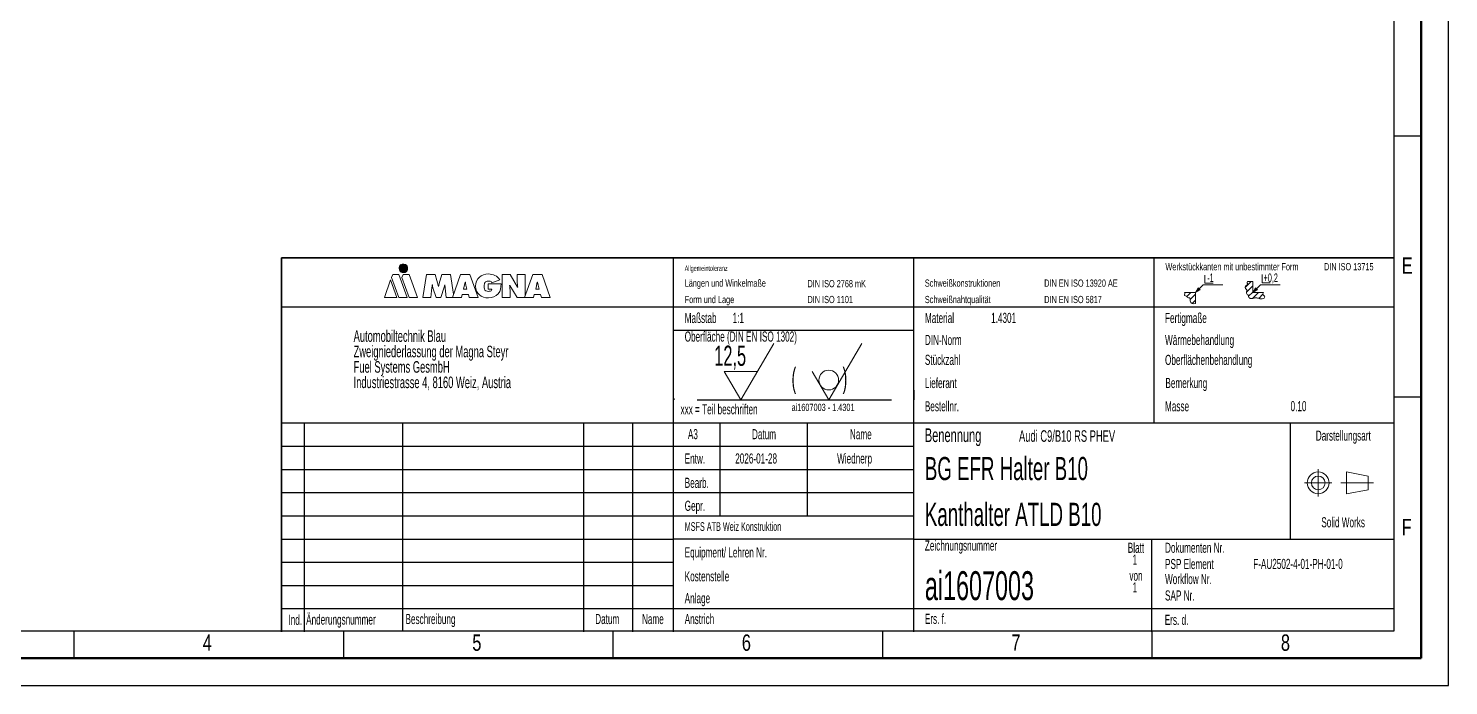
# Model space of a CAD drawing. Header units: millimetres. Extents: x 0 to 420, y 0 to 297.
# Drawn here: x 159.8 to 420, y 0 to 120.3 of the extents above; entities that cross this region are included whole.
import ezdxf
from ezdxf.enums import TextEntityAlignment as Align

# ---------------------------------------------------------------- set-up
doc = ezdxf.new("R2010")
doc.units = ezdxf.units.MM
doc.layers.add('0_25', color=7, linetype='Continuous', lineweight=25)
doc.layers.add('0_5', color=7, linetype='Continuous', lineweight=50)
doc.styles.add('SLDTEXTSTYLE0', font='TXT', dxfattribs={"width": 0.605})
doc.styles.add('SLDTEXTSTYLE1', font='TXT', dxfattribs={"width": 0.515})
doc.styles.add('SLDTEXTSTYLE2', font='TXT', dxfattribs={"width": 0.75})

# ---------------------------------------------------------------- blocks, each defined once
blk = doc.blocks.new('SW_NOTE_0')
at = {"layer": '0_25', "color": 0, "insert": (0, 2.05), "char_height": 1.587, "attachment_point": 1, "style": 'SLDTEXTSTYLE0'}
blk.add_mtext('+0,2', dxfattribs=at)
blk = doc.blocks.new('SW_NOTE_0_1')
at = {"layer": '0_25', "color": 0, "insert": (0, 2.05), "char_height": 1.587, "attachment_point": 1, "style": 'SLDTEXTSTYLE0'}
blk.add_mtext('-1', dxfattribs=at)
blk = doc.blocks.new('SW_NOTE_0_2')
at = {"layer": '0_25', "color": 0, "insert": (0, 1.71), "char_height": 1.3229, "attachment_point": 1, "style": 'SLDTEXTSTYLE0'}
blk.add_mtext('DIN ISO 13715', dxfattribs=at)
blk = doc.blocks.new('SW_NOTE_0_3')
at = {"layer": '0_25', "color": 0, "insert": (0, 1.71), "char_height": 1.3229, "attachment_point": 1, "style": 'SLDTEXTSTYLE0'}
blk.add_mtext('DIN EN ISO 5817', dxfattribs=at)
blk = doc.blocks.new('SW_NOTE_0_4')
at = {"layer": '0_25', "color": 0, "insert": (0, 1.71), "char_height": 1.3229, "attachment_point": 1, "style": 'SLDTEXTSTYLE0'}
blk.add_mtext('DIN EN ISO 13920 AE', dxfattribs=at)
blk = doc.blocks.new('SW_NOTE_0_5')
at = {"layer": '0_25', "color": 0, "insert": (0, 1.71), "char_height": 1.3229, "attachment_point": 1, "style": 'SLDTEXTSTYLE0'}
blk.add_mtext('DIN ISO 1101', dxfattribs=at)
blk = doc.blocks.new('SW_NOTE_0_6')
at = {"layer": '0_25', "color": 0, "insert": (0, 1.71), "char_height": 1.3229, "attachment_point": 1, "style": 'SLDTEXTSTYLE0'}
blk.add_mtext('DIN ISO 2768 mK', dxfattribs=at)
blk = doc.blocks.new('SW_NOTE_0_7')
at = {"layer": '0_25', "color": 0, "insert": (0, 1.71), "char_height": 1.3229, "attachment_point": 1, "style": 'SLDTEXTSTYLE0'}
blk.add_mtext('Werkstückkanten mit unbestimmter Form', dxfattribs=at)
blk = doc.blocks.new('SW_NOTE_0_8')
at = {"layer": '0_25', "color": 0, "insert": (0, 1.71), "char_height": 1.3229, "attachment_point": 1, "style": 'SLDTEXTSTYLE0'}
blk.add_mtext('Schweißnahtqualität', dxfattribs=at)
blk = doc.blocks.new('SW_NOTE_0_9')
at = {"layer": '0_25', "color": 0, "insert": (0, 1.71), "char_height": 1.3229, "attachment_point": 1, "style": 'SLDTEXTSTYLE0'}
blk.add_mtext('Schweißkonstruktionen', dxfattribs=at)
blk = doc.blocks.new('SW_NOTE_0_10')
at = {"layer": '0_25', "color": 0, "insert": (0, 1.71), "char_height": 1.3229, "attachment_point": 1, "style": 'SLDTEXTSTYLE0'}
blk.add_mtext('Form und Lage', dxfattribs=at)
blk = doc.blocks.new('SW_NOTE_0_11')
at = {"layer": '0_25', "color": 0, "insert": (0, 1.71), "char_height": 1.3229, "attachment_point": 1, "style": 'SLDTEXTSTYLE0'}
blk.add_mtext('Längen und Winkelmaße', dxfattribs=at)
blk = doc.blocks.new('SW_NOTE_0_12')
at = {"layer": '0_25', "color": 0, "insert": (0, 1.26), "char_height": 0.9775, "attachment_point": 1, "style": 'SLDTEXTSTYLE0'}
blk.add_mtext('Allgemeintoleranz', dxfattribs=at)
blk = doc.blocks.new('SW_NOTE_0_13')
at = {"layer": '0_25', "color": 0, "insert": (0, 2.39), "char_height": 1.8521, "attachment_point": 1, "style": 'SLDTEXTSTYLE0'}
blk.add_mtext('xxx = Teil beschriften', dxfattribs=at)
blk = doc.blocks.new('SW_NOTE_0_14')
at = {"layer": '0_25', "color": 0, "insert": (0, 2.39), "char_height": 1.852, "attachment_point": 1, "style": 'SLDTEXTSTYLE0'}
blk.add_mtext('Maßstab', dxfattribs=at)
blk = doc.blocks.new('SW_NOTE_0_15')
at = {"layer": '0_25', "color": 0, "insert": (1.74, 2.39), "char_height": 1.852, "attachment_point": 2, "style": 'SLDTEXTSTYLE0'}
blk.add_mtext('Ind.', dxfattribs=at)
blk = doc.blocks.new('SW_NOTE_0_16')
at = {"layer": '0_25', "color": 0, "insert": (0, 2.39), "char_height": 1.8521, "attachment_point": 1, "style": 'SLDTEXTSTYLE0'}
blk.add_mtext('Oberfläche (DIN EN ISO 1302)', dxfattribs=at)
blk = doc.blocks.new('SW_NOTE_0_17')
at = {"layer": '0_25', "color": 0, "insert": (3.01, 2.39), "char_height": 1.852, "attachment_point": 2, "style": 'SLDTEXTSTYLE0'}
blk.add_mtext('Datum', dxfattribs=at)
blk = doc.blocks.new('SW_NOTE_0_18')
at = {"layer": '0_25', "color": 0, "insert": (2.72, 2.39), "char_height": 1.852, "attachment_point": 2, "style": 'SLDTEXTSTYLE0'}
blk.add_mtext('Name', dxfattribs=at)
blk = doc.blocks.new('SW_NOTE_0_19')
at = {"layer": '0_25', "color": 0, "insert": (0, 2.39), "char_height": 1.852, "attachment_point": 1, "style": 'SLDTEXTSTYLE0'}
blk.add_mtext('Bearb.', dxfattribs=at)
blk = doc.blocks.new('SW_NOTE_0_20')
at = {"layer": '0_25', "color": 0, "insert": (0, 2.39), "char_height": 1.852, "attachment_point": 1, "style": 'SLDTEXTSTYLE0'}
blk.add_mtext('Gepr.', dxfattribs=at)
blk = doc.blocks.new('SW_NOTE_0_21')
at = {"layer": '0_25', "color": 0, "insert": (0, 2.05), "char_height": 1.5875, "attachment_point": 1, "style": 'SLDTEXTSTYLE0'}
blk.add_mtext('MSFS ATB Weiz Konstruktion', dxfattribs=at)
blk = doc.blocks.new('SW_NOTE_0_22')
at = {"layer": '0_25', "color": 0, "insert": (0, 2.39), "char_height": 1.8521, "attachment_point": 1, "style": 'SLDTEXTSTYLE0'}
blk.add_mtext('Equipment/ Lehren Nr.', dxfattribs=at)
blk = doc.blocks.new('SW_NOTE_0_23')
at = {"layer": '0_25', "color": 0, "insert": (0, 2.39), "char_height": 1.8521, "attachment_point": 1, "style": 'SLDTEXTSTYLE0'}
blk.add_mtext('Kostenstelle', dxfattribs=at)
blk = doc.blocks.new('SW_NOTE_0_24')
at = {"layer": '0_25', "color": 0, "insert": (0, 2.39), "char_height": 1.852, "attachment_point": 1, "style": 'SLDTEXTSTYLE0'}
blk.add_mtext('Anstrich', dxfattribs=at)
blk = doc.blocks.new('SW_NOTE_0_25')
at = {"layer": '0_25', "color": 0, "insert": (0, 2.39), "char_height": 1.8521, "attachment_point": 1, "style": 'SLDTEXTSTYLE0'}
blk.add_mtext('Änderungsnummer', dxfattribs=at)
blk = doc.blocks.new('SW_NOTE_0_26')
at = {"layer": '0_25', "color": 0, "insert": (2.72, 2.39), "char_height": 1.852, "attachment_point": 2, "style": 'SLDTEXTSTYLE0'}
blk.add_mtext('Name', dxfattribs=at)
blk = doc.blocks.new('SW_NOTE_0_27')
at = {"layer": '0_25', "color": 0, "insert": (3.01, 2.39), "char_height": 1.852, "attachment_point": 2, "style": 'SLDTEXTSTYLE0'}
blk.add_mtext('Datum', dxfattribs=at)
blk = doc.blocks.new('SW_NOTE_0_28')
at = {"layer": '0_25', "color": 0, "insert": (0, 2.39), "char_height": 1.852, "attachment_point": 1, "style": 'SLDTEXTSTYLE0'}
blk.add_mtext('DIN-Norm', dxfattribs=at)
blk = doc.blocks.new('SW_NOTE_0_29')
at = {"layer": '0_25', "color": 0, "insert": (0, 2.39), "char_height": 1.852, "attachment_point": 1, "style": 'SLDTEXTSTYLE0'}
blk.add_mtext('Stückzahl', dxfattribs=at)
blk = doc.blocks.new('SW_NOTE_0_30')
at = {"layer": '0_25', "color": 0, "insert": (0, 2.39), "char_height": 1.852, "attachment_point": 1, "style": 'SLDTEXTSTYLE0'}
blk.add_mtext('Lieferant', dxfattribs=at)
blk = doc.blocks.new('SW_NOTE_0_31')
at = {"layer": '0_25', "color": 0, "insert": (0, 2.39), "char_height": 1.852, "attachment_point": 1, "style": 'SLDTEXTSTYLE0'}
blk.add_mtext('Bestellnr.', dxfattribs=at)
blk = doc.blocks.new('SW_NOTE_0_32')
at = {"layer": '0_25', "color": 0, "insert": (0, 2.39), "char_height": 1.852, "attachment_point": 1, "style": 'SLDTEXTSTYLE0'}
blk.add_mtext('Fertigmaße', dxfattribs=at)
blk = doc.blocks.new('SW_NOTE_0_33')
at = {"layer": '0_25', "color": 0, "insert": (0, 2.39), "char_height": 1.8521, "attachment_point": 1, "style": 'SLDTEXTSTYLE0'}
blk.add_mtext('Wärmebehandlung', dxfattribs=at)
blk = doc.blocks.new('SW_NOTE_0_34')
at = {"layer": '0_25', "color": 0, "insert": (0, 2.39), "char_height": 1.8521, "attachment_point": 1, "style": 'SLDTEXTSTYLE0'}
blk.add_mtext('Oberflächenbehandlung', dxfattribs=at)
blk = doc.blocks.new('SW_NOTE_0_35')
at = {"layer": '0_25', "color": 0, "insert": (0, 2.39), "char_height": 1.852, "attachment_point": 1, "style": 'SLDTEXTSTYLE0'}
blk.add_mtext('Bemerkung', dxfattribs=at)
blk = doc.blocks.new('SW_NOTE_0_36')
at = {"layer": '0_25', "color": 0, "insert": (0, 2.39), "char_height": 1.852, "attachment_point": 1, "style": 'SLDTEXTSTYLE0'}
blk.add_mtext('Masse', dxfattribs=at)
blk = doc.blocks.new('SW_NOTE_0_37')
at = {"layer": '0_25', "color": 0, "insert": (0, 3.22), "char_height": 2.5, "attachment_point": 1, "style": 'SLDTEXTSTYLE0'}
blk.add_mtext('Benennung', dxfattribs=at)
blk = doc.blocks.new('SW_NOTE_0_38')
at = {"layer": '0_25', "color": 0, "insert": (6.97, 2.39), "char_height": 1.8521, "attachment_point": 2, "style": 'SLDTEXTSTYLE0'}
blk.add_mtext('Darstellungsart', dxfattribs=at)
blk = doc.blocks.new('SW_NOTE_0_39')
at = {"layer": '0_25', "color": 0, "insert": (5.53, 2.39), "char_height": 1.8521, "attachment_point": 2, "style": 'SLDTEXTSTYLE0'}
blk.add_mtext('Solid Works', dxfattribs=at)
blk = doc.blocks.new('SW_NOTE_0_40')
at = {"layer": '0_25', "color": 0, "insert": (0, 2.39), "char_height": 1.8521, "attachment_point": 1, "style": 'SLDTEXTSTYLE0'}
blk.add_mtext('Dokumenten Nr.', dxfattribs=at)
blk = doc.blocks.new('SW_NOTE_0_41')
at = {"layer": '0_25', "color": 0, "insert": (0, 2.39), "char_height": 1.8521, "attachment_point": 1, "style": 'SLDTEXTSTYLE0'}
blk.add_mtext('PSP Element', dxfattribs=at)
blk = doc.blocks.new('SW_NOTE_0_42')
at = {"layer": '0_25', "color": 0, "insert": (0, 2.39), "char_height": 1.8521, "attachment_point": 1, "style": 'SLDTEXTSTYLE0'}
blk.add_mtext('Workflow Nr.', dxfattribs=at)
blk = doc.blocks.new('SW_NOTE_0_43')
at = {"layer": '0_25', "color": 0, "insert": (0, 2.39), "char_height": 1.852, "attachment_point": 1, "style": 'SLDTEXTSTYLE0'}
blk.add_mtext('Ers. d.', dxfattribs=at)
blk = doc.blocks.new('SW_NOTE_0_44')
at = {"layer": '0_25', "color": 0, "insert": (0, 2.39), "char_height": 1.852, "attachment_point": 1, "style": 'SLDTEXTSTYLE0'}
blk.add_mtext('Ers. f.', dxfattribs=at)
blk = doc.blocks.new('SW_NOTE_0_45')
at = {"layer": '0_25', "color": 0, "insert": (0, 2.39), "char_height": 1.8521, "attachment_point": 1, "style": 'SLDTEXTSTYLE0'}
blk.add_mtext('Zeichnungsnummer', dxfattribs=at)
blk = doc.blocks.new('SW_NOTE_0_48')
at = {"layer": '0_25', "color": 0, "char_height": 2.1167, "attachment_point": 1, "style": 'SLDTEXTSTYLE0'}
for s, insert in [('Automobiltechnik Blau', (0, 2.73)), ('Zweigniederlassung der Magna Steyr', (0, -0.09)), ('Fuel Systems GesmbH', (0, -2.92)), ('Industriestrasse 4, 8160 Weiz, Austria', (0, -5.74))]:
    blk.add_mtext(s, dxfattribs=dict(at, insert=insert))
blk = doc.blocks.new('SW_NOTE_0_49')
at = {"layer": '0_25', "color": 0, "insert": (2.08, 2.39), "char_height": 1.852, "attachment_point": 2, "style": 'SLDTEXTSTYLE0'}
blk.add_mtext('Blatt', dxfattribs=at)
blk = doc.blocks.new('SW_NOTE_0_50')
at = {"layer": '0_25', "color": 0, "insert": (1.68, 2.39), "char_height": 1.852, "attachment_point": 2, "style": 'SLDTEXTSTYLE0'}
blk.add_mtext('von', dxfattribs=at)
blk = doc.blocks.new('SW_NOTE_0_51')
at = {"layer": '0_25', "color": 0, "insert": (0, 2.39), "char_height": 1.852, "attachment_point": 1, "style": 'SLDTEXTSTYLE0'}
blk.add_mtext('Anlage', dxfattribs=at)
blk = doc.blocks.new('SW_NOTE_0_52')
at = {"layer": '0_25', "color": 0, "insert": (0, 2.39), "char_height": 1.852, "attachment_point": 1, "style": 'SLDTEXTSTYLE0'}
blk.add_mtext('SAP Nr.', dxfattribs=at)
blk = doc.blocks.new('SW_NOTE_0_86')
at = {"layer": '0_25', "color": 0, "insert": (0, 2.39), "char_height": 1.852, "attachment_point": 1, "style": 'SLDTEXTSTYLE0'}
blk.add_mtext('Entw.', dxfattribs=at)
blk = doc.blocks.new('SW_NOTE_0_88')
at = {"layer": '0_25', "color": 0, "insert": (0, 2.39), "char_height": 1.852, "attachment_point": 1, "style": 'SLDTEXTSTYLE0'}
blk.add_mtext('Material', dxfattribs=at)
blk = doc.blocks.new('SW_NOTE_0_89')
at = {"color": 0, "linetype": 'Continuous', "lineweight": 0, "insert": (0, 4.77), "char_height": 3.7042, "attachment_point": 1, "style": 'SLDTEXTSTYLE1'}
blk.add_mtext('(            )', dxfattribs=at)
blk = doc.blocks.new('SW_NOTE_0_98')
at = {"layer": '0_25', "color": 0, "insert": (0, 2.39), "char_height": 1.8521, "attachment_point": 1, "style": 'SLDTEXTSTYLE0'}
blk.add_mtext('Beschreibung', dxfattribs=at)
blk = doc.blocks.new('Block1')
at = {"linetype": 'Continuous'}
h = blk.add_hatch(dxfattribs=at)
h.set_pattern_fill('ANSI31', style=0)
edge = h.paths.add_edge_path(flags=0)
edge.add_spline(control_points=[(273, 3625), (273, 3666), (306, 3700), (347, 3700), (389, 3700), (422, 3666), (422, 3639), (422, 3625)], knot_values=[0, 0, 0, 0, 1, 2, 3, 4, 5, 5, 5, 5], weights=[1, 1, 1, 1, 1, 1, 1, 1], degree=3, periodic=0)
edge.add_spline(control_points=[(422, 3625), (422, 3611), (422, 3584), (389, 3550), (347, 3550), (306, 3550), (273, 3584), (273, 3625)], knot_values=[5, 5, 5, 5, 6, 7, 8, 9, 10, 10, 10, 10], weights=[1, 1, 1, 1, 1, 1, 1, 1], degree=3, periodic=0)
at = {"layer": '0_25', "linetype": 'Continuous'}
h = blk.add_hatch(dxfattribs=at)
h.set_pattern_fill('ANSI31', color=242, style=0)
edge = h.paths.add_edge_path(flags=0)
edge.add_spline(control_points=[(273, 3625), (273, 3666), (306, 3700), (347, 3700), (389, 3700), (422, 3666), (422, 3639), (422, 3625)], knot_values=[0, 0, 0, 0, 1, 2, 3, 4, 5, 5, 5, 5], weights=[1, 1, 1, 1, 1, 1, 1, 1], degree=3, periodic=0)
edge.add_spline(control_points=[(422, 3625), (422, 3611), (422, 3584), (389, 3550), (347, 3550), (306, 3550), (273, 3584), (273, 3625)], knot_values=[5, 5, 5, 5, 6, 7, 8, 9, 10, 10, 10, 10], weights=[1, 1, 1, 1, 1, 1, 1, 1], degree=3, periodic=0)
at = {"color": 7, "linetype": 'Continuous', "lineweight": 18}
for p, q in [((113, 3414), (0, 3092)), ((113, 3414), (0, 3092)), ((227, 3092), (113, 3414)), ((227, 3092), (113, 3414)), ((132, 3460), (152, 3516)), ((132, 3460), (152, 3516)), ((264, 3092), (132, 3460)), ((264, 3092), (132, 3460)), ((152, 3516), (266, 3516)), ((152, 3516), (266, 3516)), ((266, 3516), (418, 3092)), ((266, 3516), (418, 3092)), ((322, 3460), (342, 3516)), ((322, 3460), (342, 3516)), ((454, 3092), (322, 3460)), ((454, 3092), (322, 3460)), ((342, 3516), (456, 3516)), ((342, 3516), (456, 3516)), ((456, 3516), (608, 3092)), ((456, 3516), (608, 3092)), ((773, 3516), (705, 3092)), ((773, 3516), (705, 3092)), ((932, 3516), (773, 3516)), ((932, 3516), (773, 3516)), ((991, 3293), (932, 3516)), ((991, 3293), (932, 3516)), ((1053, 3516), (1005, 3350)), ((1053, 3516), (1005, 3350)), ((1210, 3516), (1053, 3516)), ((1210, 3516), (1053, 3516)), ((1269, 3156), (1210, 3516)), ((1269, 3156), (1210, 3516)), ((1394, 3516), (1247, 3092)), ((1394, 3516), (1247, 3092)), ((1565, 3516), (1394, 3516)), ((1565, 3516), (1394, 3516)), ((1716, 3092), (1565, 3516)), ((1716, 3092), (1565, 3516)), ((1971, 3361), (2115, 3414)), ((1971, 3361), (2115, 3414)), ((2303, 3516), (2155, 3516)), ((2155, 3516), (2155, 3092)), ((2303, 3516), (2155, 3516)), ((2155, 3516), (2155, 3092)), ((2441, 3281), (2303, 3516)), ((2441, 3281), (2303, 3516)), ((2580, 3516), (2433, 3516)), ((2433, 3516), (2433, 3389)), ((2580, 3516), (2433, 3516)), ((2433, 3516), (2433, 3389)), ((2717, 3516), (2570, 3092)), ((2717, 3516), (2570, 3092)), ((2580, 3122), (2580, 3516)), ((2580, 3122), (2580, 3516)), ((2888, 3516), (2717, 3516)), ((2888, 3516), (2717, 3516)), ((3039, 3092), (2888, 3516)), ((3039, 3092), (2888, 3516)), ((854, 3092), (872, 3273)), ((854, 3092), (872, 3273)), ((876, 3324), (881, 3324)), ((876, 3324), (881, 3324)), ((890, 3272), (946, 3092)), ((890, 3272), (946, 3092)), ((994, 3293), (991, 3293)), ((994, 3293), (991, 3293)), ((1036, 3092), (1097, 3282)), ((1036, 3092), (1097, 3282)), ((1107, 3324), (1110, 3324)), ((1107, 3324), (1110, 3324)), ((1110, 3324), (1131, 3092)), ((1110, 3324), (1131, 3092)), ((1410, 3092), (1423, 3145)), ((1410, 3092), (1423, 3145)), ((1423, 3145), (1539, 3145)), ((1423, 3145), (1539, 3145)), ((1450, 3246), (1478, 3375)), ((1450, 3246), (1478, 3375)), ((1512, 3246), (1450, 3246)), ((1512, 3246), (1450, 3246)), ((1478, 3375), (1484, 3375)), ((1478, 3375), (1484, 3375)), ((1494, 3320), (1512, 3246)), ((1494, 3320), (1512, 3246)), ((1539, 3145), (1553, 3092)), ((1539, 3145), (1553, 3092)), ((1899, 3342), (1899, 3242)), ((2137, 3342), (1899, 3342)), ((1899, 3342), (1899, 3242)), ((2137, 3342), (1899, 3342)), ((1899, 3242), (1969, 3242)), ((1899, 3242), (1969, 3242)), ((2293, 3315), (2297, 3315)), ((2293, 3315), (2297, 3315)), ((2297, 3315), (2433, 3092)), ((2297, 3315), (2433, 3092)), ((2302, 3092), (2302, 3230)), ((2302, 3092), (2302, 3230)), ((2446, 3281), (2441, 3281)), ((2446, 3281), (2441, 3281)), ((2733, 3092), (2745, 3145)), ((2733, 3092), (2745, 3145)), ((2745, 3145), (2862, 3145)), ((2745, 3145), (2862, 3145)), ((2773, 3246), (2801, 3375)), ((2773, 3246), (2801, 3375)), ((2835, 3246), (2773, 3246)), ((2835, 3246), (2773, 3246)), ((2801, 3375), (2807, 3375)), ((2801, 3375), (2807, 3375)), ((2817, 3320), (2835, 3246)), ((2817, 3320), (2835, 3246)), ((2862, 3145), (2876, 3092)), ((2862, 3145), (2876, 3092)), ((0, 3092), (227, 3092)), ((0, 3092), (227, 3092)), ((418, 3092), (264, 3092)), ((418, 3092), (264, 3092)), ((608, 3092), (454, 3092)), ((608, 3092), (454, 3092)), ((705, 3092), (854, 3092)), ((705, 3092), (854, 3092)), ((946, 3092), (1036, 3092)), ((946, 3092), (1036, 3092)), ((1131, 3092), (1280, 3092)), ((1131, 3092), (1280, 3092)), ((1247, 3092), (1410, 3092)), ((1247, 3092), (1410, 3092)), ((1553, 3092), (1716, 3092)), ((1553, 3092), (1716, 3092)), ((2155, 3092), (2302, 3092)), ((2155, 3092), (2302, 3092)), ((2433, 3092), (2580, 3092)), ((2433, 3092), (2580, 3092)), ((2570, 3092), (2733, 3092)), ((2570, 3092), (2733, 3092)), ((2876, 3092), (3039, 3092)), ((2876, 3092), (3039, 3092))]:
    blk.add_line(p, q, dxfattribs=at)
for points in [[(273, 3625), (273, 3666), (306, 3700), (347, 3700), (389, 3700), (422, 3666), (422, 3639), (422, 3625)], [(422, 3625), (422, 3611), (422, 3584), (389, 3550), (347, 3550), (306, 3550), (273, 3584), (273, 3625)], [(1907, 3523), (1774, 3523), (1672, 3440), (1672, 3301)], [(1969, 3242), (1962, 3216), (1931, 3205), (1907, 3205), (1857, 3205), (1827, 3248), (1827, 3295), (1827, 3346), (1858, 3394), (1913, 3394), (1938, 3394), (1960, 3382), (1971, 3361)], [(2115, 3414), (2082, 3486), (1981, 3523), (1907, 3523)], [(2433, 3389), (2433, 3353), (2440, 3316), (2446, 3281)], [(2433, 3389), (2433, 3353), (2440, 3316), (2446, 3281)], [(872, 3273), (874, 3290), (875, 3308), (876, 3324)], [(872, 3273), (874, 3290), (875, 3308), (876, 3324)], [(881, 3324), (882, 3306), (886, 3290), (890, 3272)], [(881, 3324), (882, 3306), (886, 3290), (890, 3272)], [(1005, 3350), (1000, 3332), (997, 3312), (994, 3293)], [(1005, 3350), (1000, 3332), (997, 3312), (994, 3293)], [(1097, 3282), (1101, 3296), (1104, 3310), (1107, 3324)], [(1097, 3282), (1101, 3296), (1104, 3310), (1107, 3324)], [(1484, 3375), (1487, 3357), (1489, 3338), (1494, 3320)], [(1484, 3375), (1487, 3357), (1489, 3338), (1494, 3320)], [(1672, 3301), (1672, 3165), (1777, 3085), (1906, 3085)], [(1906, 3085), (1972, 3085), (2041, 3112), (2086, 3161)], [(2086, 3161), (2136, 3215), (2136, 3273), (2137, 3342)], [(2302, 3230), (2302, 3258), (2298, 3286), (2293, 3315)], [(2302, 3230), (2302, 3258), (2298, 3286), (2293, 3315)], [(2807, 3375), (2809, 3357), (2812, 3338), (2817, 3320)], [(2807, 3375), (2809, 3357), (2812, 3338), (2817, 3320)]]:
    blk.add_open_spline(points, degree=3, dxfattribs=at)
blk = doc.blocks.new('Schriftkopf')
at = {"linetype": 'Continuous'}
h = blk.add_hatch(dxfattribs=at)
h.set_pattern_fill('ANSI31', scale=0.25, style=0)
edge = h.paths.add_edge_path(flags=0)
edge.add_line((1104.69, 146.83), (1104.69, 148.83))
edge.add_spline(control_points=[(1104.69, 148.83), (1104.54, 148.83), (1104.34, 148.9), (1104.03, 148.79), (1103.7, 148.96), (1103.6, 148.55), (1103.91, 148.33), (1103.29, 148.16), (1103.27, 147.6), (1103.67, 147.34), (1103.55, 146.92), (1103.52, 146.47), (1103.95, 146.35), (1103.86, 145.92), (1104.39, 145.64), (1104.94, 145.84), (1105.58, 145.89), (1106.13, 145.61), (1106.6, 145.68), (1106.92, 145.89), (1106.82, 146.38), (1106.39, 146.42), (1106.69, 146.83)], knot_values=[0, 0, 0, 0, 0.05555, 0.069031, 0.117281, 0.152263, 0.174195, 0.225584, 0.291963, 0.334093, 0.375822, 0.435685, 0.471657, 0.502673, 0.565401, 0.638307, 0.717293, 0.790199, 0.853976, 0.880971, 0.916336, 1, 1, 1, 1], weights=[1, 1, 1, 1, 1, 1, 1, 1, 1, 1, 1, 1, 1, 1, 1, 1, 1, 1, 1, 1, 1, 1, 1], degree=3, periodic=0)
edge.add_line((1106.69, 146.83), (1104.69, 146.83))
h = blk.add_hatch(dxfattribs=at)
h.set_pattern_fill('ANSI31', scale=0.25, style=0)
edge = h.paths.add_edge_path(flags=0)
edge.add_spline(control_points=[(1092.21, 146.83), (1092.35, 146.75), (1091.98, 146.14), (1092.63, 146.25), (1092.72, 145.82), (1093.29, 145.97), (1093.08, 144.92), (1093.78, 144.69), (1094.21, 144.83)], knot_values=[0, 0, 0, 0, 0.163957, 0.280764, 0.369151, 0.471114, 0.64601, 1, 1, 1, 1], weights=[1, 1, 1, 1, 1, 1, 1, 1, 1], degree=3, periodic=0)
edge.add_line((1094.21, 144.83), (1094.21, 146.83))
edge.add_line((1094.21, 146.83), (1092.21, 146.83))
at = {"layer": '0_25'}
for points in [[(1094.9, 147.51), (1094.71, 147.69), (1094.21, 146.83)], [(1095.08, 147.33), (1094.9, 147.51), (1094.21, 146.83)], [(1105.37, 147.51), (1105.19, 147.69), (1104.69, 146.83)], [(1105.55, 147.33), (1105.37, 147.51), (1104.69, 146.83)]]:
    blk.add_hatch(color=256, dxfattribs=at).paths.add_polyline_path(points, flags=0)
at = {"layer": '0_25', "lineweight": 35}
for p, q in [((926.77, 144.21), (926.77, 153.21)), ((926.77, 153.21), (1130.57, 153.21)), ((926.77, 144.21), (926.77, 84.71))]:
    blk.add_line(p, q, dxfattribs=at)
at = {"layer": '0_25', "lineweight": 25}
for p, q in [((998.57, 144.21), (998.57, 153.21)), ((1042.57, 144.21), (1042.57, 153.21)), ((1086.65, 144.21), (1086.65, 153.21)), ((926.77, 144.21), (1130.57, 144.21)), ((998.57, 84.71), (998.57, 144.21)), ((1042.57, 84.71), (1042.57, 144.21)), ((1086.65, 122.96), (1086.65, 144.21)), ((998.62, 139.96), (1042.62, 139.96)), ((1042.62, 128.93), (1042.62, 127.21)), ((998.62, 127.45), (998.62, 127.21)), ((1002.93, 127.21), (1038.5, 127.21)), ((926.77, 122.96), (1130.62, 122.96)), ((930.98, 84.71), (930.98, 122.96)), ((949.01, 84.87), (949.01, 122.96)), ((982.12, 84.71), (982.12, 122.96)), ((991.12, 84.71), (991.12, 122.96)), ((1007.12, 105.96), (1007.12, 122.96)), ((1023.12, 105.96), (1023.12, 122.96)), ((1111.62, 101.71), (1111.62, 122.96)), ((926.77, 118.71), (998.62, 118.71)), ((998.62, 118.71), (1042.62, 118.71)), ((926.77, 114.46), (998.62, 114.46)), ((998.62, 114.46), (1042.62, 114.46)), ((926.77, 110.21), (998.62, 110.21)), ((998.62, 110.21), (1042.62, 110.21)), ((926.77, 105.96), (998.62, 105.96)), ((998.62, 105.96), (1042.62, 105.96)), ((926.77, 101.66), (998.57, 101.66)), ((930.98, 101.66), (998.57, 101.66)), ((1042.57, 101.66), (998.57, 101.66)), ((1042.57, 101.66), (1130.57, 101.66)), ((1086.23, 84.71), (1086.23, 101.66)), ((926.77, 97.46), (998.57, 97.46)), ((926.77, 93.21), (998.57, 93.21)), ((926.77, 88.96), (1130.57, 88.96))]:
    blk.add_line(p, q, dxfattribs=at)
at = {"layer": '0_25', "lineweight": 18}
for p, q in [((1095.92, 150.04), (1095.92, 148.54)), ((1095.92, 148.54), (1097.42, 148.54)), ((1104.69, 148.83), (1104.69, 146.83)), ((1106.4, 148.63), (1106.4, 150.13)), ((1107.9, 148.63), (1106.4, 148.63)), ((1092.21, 146.83), (1094.21, 146.83)), ((1094.21, 146.83), (1095.63, 148.24)), ((1094.21, 146.83), (1094.71, 147.69)), ((1094.21, 146.83), (1095.08, 147.33)), ((1094.21, 146.83), (1094.21, 144.83)), ((1094.71, 147.69), (1095.08, 147.33)), ((1095.63, 148.24), (1099.23, 148.24)), ((1104.69, 146.83), (1106.1, 148.24)), ((1104.69, 146.83), (1105.19, 147.69)), ((1104.69, 146.83), (1105.55, 147.33)), ((1104.69, 146.83), (1106.69, 146.83)), ((1105.19, 147.69), (1105.55, 147.33)), ((1106.1, 148.24), (1109.7, 148.24)), ((1114.18, 111.98), (1119.18, 111.98)), ((1116.68, 114.48), (1116.68, 109.48)), ((1120.84, 111.98), (1126.84, 111.98)), ((1121.84, 113.98), (1121.84, 109.98)), ((1125.84, 113.23), (1121.84, 113.98)), ((1125.84, 110.73), (1125.84, 113.23)), ((1121.84, 109.98), (1125.84, 110.73))]:
    blk.add_line(p, q, dxfattribs=at)
for radius in [2, 1.25]:
    blk.add_circle((1116.68, 111.98), radius, dxfattribs=at)
for points, knots in [([(1104.69, 148.83), (1104.54, 148.83), (1104.34, 148.9), (1104.03, 148.79), (1103.7, 148.96), (1103.6, 148.55), (1103.91, 148.33), (1103.29, 148.16), (1103.27, 147.6), (1103.67, 147.34), (1103.55, 146.92), (1103.52, 146.47), (1103.95, 146.35), (1103.86, 145.92), (1104.39, 145.64), (1104.94, 145.84), (1105.58, 145.89), (1106.13, 145.61), (1106.6, 145.68), (1106.92, 145.89), (1106.82, 146.38), (1106.39, 146.42), (1106.69, 146.83)], [0, 0, 0, 0, 0.05555, 0.069031, 0.117281, 0.152263, 0.174195, 0.225584, 0.291963, 0.334093, 0.375822, 0.435685, 0.471657, 0.502673, 0.565401, 0.638307, 0.717293, 0.790199, 0.853976, 0.880971, 0.916336, 1, 1, 1, 1]), ([(1094.21, 144.83), (1093.78, 144.69), (1093.08, 144.92), (1093.29, 145.97), (1092.72, 145.82), (1092.63, 146.25), (1091.98, 146.14), (1092.35, 146.75), (1092.21, 146.83)], [0, 0, 0, 0, 0.35399, 0.528886, 0.630849, 0.719236, 0.836043, 1, 1, 1, 1])]:
    blk.add_open_spline(points, degree=3, knots=knots, dxfattribs=at)
at = {"color": 7, "linetype": 'Continuous', "xscale": 0.01, "yscale": 0.01, "zscale": 0.01}
blk.add_blockref('Block1', (945.6, 115), dxfattribs=at)
at = {"color": 7, "linetype": 'Continuous', "lineweight": 0}
blk.add_blockref('SW_NOTE_0_89', (1020.2, 128.28), dxfattribs=at)
at = {"layer": '0_25', "color": 7}
for name, p in [('SW_NOTE_0_12', (1000.62, 150.5)), ('SW_NOTE_0_7', (1088.69, 150.51)), ('SW_NOTE_0_2', (1117.75, 150.52)), ('SW_NOTE_0_11', (1000.62, 147.51)), ('SW_NOTE_0_6', (1023.12, 147.41)), ('SW_NOTE_0_9', (1044.62, 147.51)), ('SW_NOTE_0_4', (1066.49, 147.51)), ('SW_NOTE_0_1', (1096.36, 148.28)), ('SW_NOTE_0', (1106.68, 148.28)), ('SW_NOTE_0_10', (1000.62, 144.51)), ('SW_NOTE_0_5', (1023.12, 144.51)), ('SW_NOTE_0_8', (1044.62, 144.51)), ('SW_NOTE_0_3', (1066.49, 144.51)), ('SW_NOTE_0_14', (1000.62, 140.71)), ('SW_NOTE_0_88', (1044.64, 140.71)), ('SW_NOTE_0_32', (1088.62, 140.71)), ('SW_NOTE_0_48', (939.96, 137.19)), ('SW_NOTE_0_16', (1000.62, 137.31)), ('SW_NOTE_0_28', (1044.62, 136.69)), ('SW_NOTE_0_33', (1088.62, 136.69)), ('SW_NOTE_0_29', (1044.62, 133.05)), ('SW_NOTE_0_34', (1088.62, 133.04)), ('SW_NOTE_0_30', (1044.62, 128.8)), ('SW_NOTE_0_35', (1088.69, 128.81)), ('SW_NOTE_0_13', (999.86, 123.99)), ('SW_NOTE_0_31', (1044.62, 124.55)), ('SW_NOTE_0_36', (1088.62, 124.55)), ('SW_NOTE_0_17', (1012.14, 119.43)), ('SW_NOTE_0_18', (1030.17, 119.43)), ('SW_NOTE_0_37', (1044.62, 118.74)), ('SW_NOTE_0_38', (1114.31, 119.17)), ('SW_NOTE_0_86', (1000.62, 114.97)), ('SW_NOTE_0_19', (1000.62, 110.53)), ('SW_NOTE_0_20', (1000.62, 106.32)), ('SW_NOTE_0_21', (1000.62, 102.73)), ('SW_NOTE_0_39', (1115.72, 103.3)), ('SW_NOTE_0_45', (1044.62, 99.04)), ('SW_NOTE_0_22', (1000.62, 97.79)), ('SW_NOTE_0_49', (1081.22, 98.63)), ('SW_NOTE_0_40', (1088.62, 98.64)), ('SW_NOTE_0_41', (1088.62, 95.66)), ('SW_NOTE_0_23', (1000.62, 93.41)), ('SW_NOTE_0_50', (1081.62, 93.52)), ('SW_NOTE_0_42', (1088.62, 92.91)), ('SW_NOTE_0_51', (1000.62, 89.4)), ('SW_NOTE_0_52', (1088.62, 89.9)), ('SW_NOTE_0_15', (927.53, 85.44)), ('SW_NOTE_0_25', (931.26, 85.49)), ('SW_NOTE_0_98', (949.47, 85.59)), ('SW_NOTE_0_27', (983.42, 85.59)), ('SW_NOTE_0_26', (992.07, 85.59)), ('SW_NOTE_0_24', (1000.62, 85.59)), ('SW_NOTE_0_44', (1044.62, 85.63)), ('SW_NOTE_0_43', (1088.57, 85.44))]:
    blk.add_blockref(name, p, dxfattribs=at)
at = {"layer": '0_25', "color": 7, "style": 'SLDTEXTSTYLE0', "width": 0.605}
for tag, height, p in [('AUTOATTR9', 1.85, (1009.39, 143.1)), ('AUTOATTR13', 1.85, (1056.76, 143.1)), ('AUTOATTR4', 1.37, (1020.2, 126.43)), ('AUTOATTR19', 1.85, (1111.62, 126.94)), ('AUTOATTR8', 1.85, (1001.2, 121.82)), ('AUTOATTR23', 2.12, (1061.87, 121.59)), ('AUTOATTR21', 4.23, (1044.62, 116.67)), ('AUTOATTR22', 4.23, (1044.62, 108.28)), ('AUTOATTR2', 1.85, (1104.36, 98.05)), ('AUTOATTR5', 5.29, (1044.62, 95.75))]:
    blk.add_attdef(tag, text='', height=height, dxfattribs=at).set_placement(p, align=Align.TOP_LEFT)
for tag, p in [('AUTOATTR10', (1015.2, 117.36)), ('AUTOATTR11', (1032.97, 117.36)), ('AUTOATTR7', (1083.27, 98.84)), ('AUTOATTR6', (1083.27, 93.76))]:
    blk.add_attdef(tag, text='', height=1.85, dxfattribs=at).set_placement(p, align=Align.TOP_CENTER)
at = {"layer": '0_25', "color": 7}
for tag in ['AUTOATTR0', 'AUTOATTR1', 'AUTOATTR3', 'AUTOATTR12', 'AUTOATTR14', 'AUTOATTR15', 'AUTOATTR16', 'AUTOATTR17', 'AUTOATTR18', 'AUTOATTR20', 'AUTOATTR24', 'AUTOATTR25', 'AUTOATTR26']:
    blk.add_attdef(tag, (0, 0), '', height=4.94, dxfattribs=at)
blk = doc.blocks.new('SW_SFSYMBOL_0')
at = {"color": 0, "linetype": 'Continuous', "lineweight": 0}
for q in [(6.06, 6.68), (-3.03, 1.54)]:
    blk.add_line((0, -3.6), q, dxfattribs=at)
blk.add_circle((0, 0), 1.8, dxfattribs=at)
blk = doc.blocks.new('SW_SFSYMBOL_1')
at = {"color": 0, "linetype": 'Continuous', "lineweight": 0}
for p, q in [((4.84, -5.14), (10.9, 5.14)), ((4.84, -5.14), (1.81, 0)), ((7.87, 0), (1.81, 0))]:
    blk.add_line(p, q, dxfattribs=at)
at = {"color": 0, "linetype": 'Continuous', "lineweight": 0, "insert": (0, 4.77), "char_height": 3.704, "attachment_point": 1, "style": 'SLDTEXTSTYLE0'}
blk.add_mtext('12,5', dxfattribs=at)

msp = doc.modelspace()

# ---------------------------------------------------------------- linework, layer by layer
at = {"layer": '0_25'}
for p, q in [((420, 0), (420, 297)), ((410, 10), (410, 287)), ((410, 100.67667), (414.96297, 100.67667)), ((410, 52.84667), (414.95063, 52.84667)), ((25, 10), (410, 10)), ((168.135, 10), (168.135, 5)), ((217.515, 10), (217.515, 5)), ((266.895, 10), (266.895, 5)), ((316.275, 10), (316.275, 5)), ((365.655, 10), (365.655, 5)), ((0, 0), (420, 0))]:
    msp.add_line(p, q, dxfattribs=at)
at = {"layer": '0_5'}
for p in [(415, 292), (20, 5)]:
    msp.add_line(p, (415, 5), dxfattribs=at)

# ---------------------------------------------------------------- block references
at = {"color": 7, "linetype": 'Continuous'}
ref = msp.add_blockref('Schriftkopf', (-720.57372, -74.86415), dxfattribs=at)
ref.add_attrib('AUTOATTR2', '^IF-AU2502-4-01-PH-01-0', dxfattribs={"layer": '0_25', "color": 7, "height": 1.8520833, "style": 'SLDTEXTSTYLE0', "width": 0.605}).set_placement((383.78181, 20.79928), align=Align.BOTTOM_LEFT)
ref.add_attrib('AUTOATTR4', 'ai1607003 - 1.4301', dxfattribs={"layer": '0_25', "color": 7, "height": 1.3229167, "style": 'SLDTEXTSTYLE0', "width": 0.605}).set_placement((299.62993, 49.88631), align=Align.BOTTOM_LEFT)
ref.add_attrib('AUTOATTR5', 'ai1607003', dxfattribs={"layer": '0_25', "color": 7, "height": 5.291667, "style": 'SLDTEXTSTYLE0', "width": 0.605}).set_placement((324.04491, 14.06283), align=Align.BOTTOM_LEFT)
ref.add_attrib('AUTOATTR6', '1', dxfattribs={"layer": '0_25', "color": 7, "height": 1.85208, "style": 'SLDTEXTSTYLE0', "width": 0.605}).set_placement((362.114, 16.50532), align=Align.BOTTOM_LEFT)
ref.add_attrib('AUTOATTR7', '1', dxfattribs={"layer": '0_25', "color": 7, "height": 1.85208, "style": 'SLDTEXTSTYLE0', "width": 0.605}).set_placement((362.114, 21.59147), align=Align.BOTTOM_LEFT)
ref.add_attrib('AUTOATTR8', 'A3', dxfattribs={"layer": '0_25', "color": 7, "height": 1.852083, "style": 'SLDTEXTSTYLE0', "width": 0.605}).set_placement((280.63035, 44.56651), align=Align.BOTTOM_LEFT)
ref.add_attrib('AUTOATTR9', '1:1', dxfattribs={"layer": '0_25', "color": 7, "height": 1.852083, "style": 'SLDTEXTSTYLE0', "width": 0.605}).set_placement((288.82001, 65.84704), align=Align.BOTTOM_LEFT)
ref.add_attrib('AUTOATTR10', '2026-01-28', dxfattribs={"layer": '0_25', "color": 7, "height": 1.852083, "style": 'SLDTEXTSTYLE0', "width": 0.605}).set_placement((289.3016, 40.10485), align=Align.BOTTOM_LEFT)
ref.add_attrib('AUTOATTR11', 'Wiednerp', dxfattribs={"layer": '0_25', "color": 7, "height": 1.852083, "style": 'SLDTEXTSTYLE0', "width": 0.605}).set_placement((307.96481, 40.10485), align=Align.BOTTOM_LEFT)
ref.add_attrib('AUTOATTR13', '1.4301', dxfattribs={"layer": '0_25', "color": 7, "height": 1.852083, "style": 'SLDTEXTSTYLE0', "width": 0.605}).set_placement((336.18129, 65.84704), align=Align.BOTTOM_LEFT)
ref.add_attrib('AUTOATTR19', '0.10', dxfattribs={"layer": '0_25', "color": 7, "height": 1.852083, "style": 'SLDTEXTSTYLE0', "width": 0.605}).set_placement((391.04491, 49.6856), align=Align.BOTTOM_LEFT)
ref.add_attrib('AUTOATTR21', 'BG EFR Halter B10', dxfattribs={"layer": '0_25', "color": 7, "height": 4.2333333, "style": 'SLDTEXTSTYLE0', "width": 0.605}).set_placement((324.04491, 36.35281), align=Align.BOTTOM_LEFT)
ref.add_attrib('AUTOATTR22', 'Kanthalter ATLD B10', dxfattribs={"layer": '0_25', "color": 7, "height": 4.2333333, "style": 'SLDTEXTSTYLE0', "width": 0.605}).set_placement((324.04491, 27.96375), align=Align.BOTTOM_LEFT)
ref.add_attrib('AUTOATTR23', 'Audi C9/B10 RS PHEV', dxfattribs={"layer": '0_25', "color": 7, "height": 2.1166667, "style": 'SLDTEXTSTYLE0', "width": 0.605}).set_placement((341.29924, 44.00022), align=Align.BOTTOM_LEFT)
at = {"color": 7, "linetype": 'Continuous', "lineweight": 0}
for name, p in [('SW_SFSYMBOL_1', (285.46214, 57.4838)), ('SW_SFSYMBOL_0', (306.44152, 55.94306))]:
    msp.add_blockref(name, p, dxfattribs=at)

# ---------------------------------------------------------------- texts
at = {"color": 7, "linetype": 'Continuous', "lineweight": 0, "char_height": 3, "attachment_point": 1, "style": 'SLDTEXTSTYLE2'}
for s, insert in [('E', (411.39834, 78.40913)), ('F', (411.39834, 30.51886)), ('4', (191.75267, 9.36331)), ('5', (241.13267, 9.36331)), ('6', (290.51267, 9.36331)), ('7', (339.89267, 9.36331)), ('8', (389.27267, 9.36331))]:
    msp.add_mtext(s, dxfattribs=dict(at, insert=insert))

doc.saveas('drawing.dxf')
